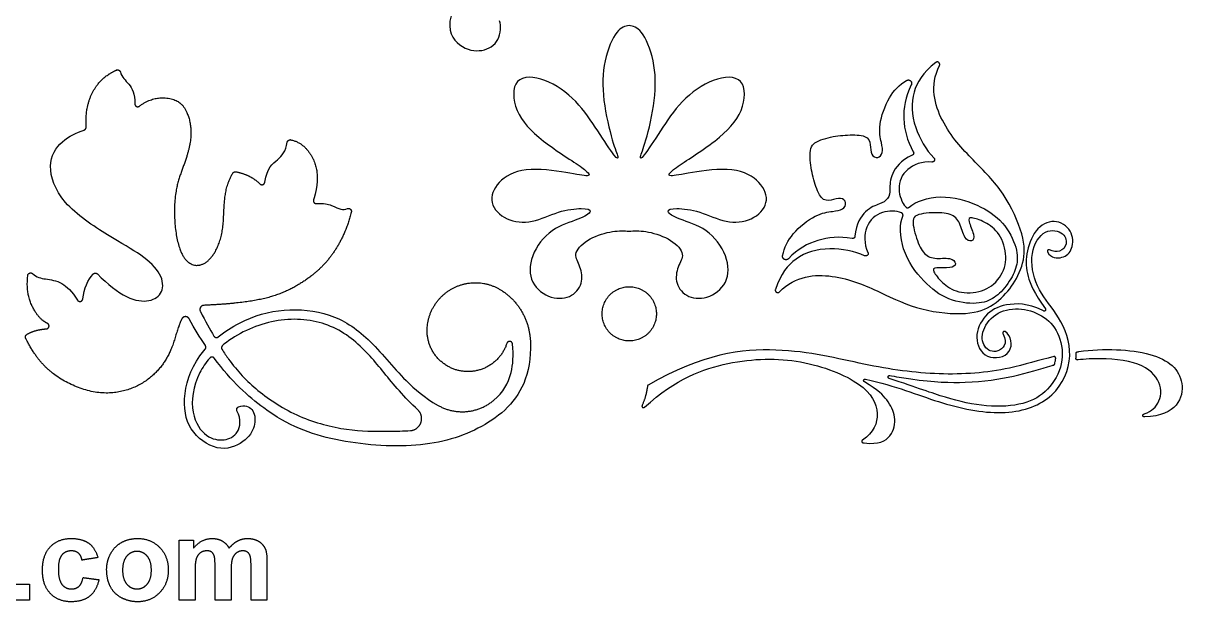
# Model space of a CAD drawing. Header units: millimetres. Extents: x -103 to 104, y -99 to 78.
# Drawn here: x 34.2 to 104, y -97.3 to -62.6 of the extents above; entities that cross this region are included whole.
import ezdxf

# ---------------------------------------------------------------- set-up
doc = ezdxf.new("R2010")
doc.units = ezdxf.units.MM
doc.header["$MEASUREMENT"] = 0
doc.layers.add('Default', color=18, linetype='Continuous')

msp = doc.modelspace()

# ---------------------------------------------------------------- linework, layer by layer
at = {"color": 5, "linetype": 'ByBlock', "lineweight": -2}
for points, knots in [([(70.636, -62.751), (70.397, -62.791), (70.157, -62.83), (69.895, -63.169), (69.632, -63.509), (69.347, -64.149), (69.194, -64.867), (69.042, -65.585), (69.022, -66.383), (69.125, -67.239), (69.229, -68.095), (69.455, -69.01), (69.627, -69.601), (69.799, -70.191), (69.917, -70.457), (69.952, -70.604), (69.986, -70.752), (69.937, -70.782), (69.726, -70.511), (69.514, -70.24), (69.14, -69.67), (68.751, -69.074), (68.363, -68.479), (67.959, -67.859), (67.428, -67.313), (66.896, -66.766), (65.578, -65.822), (64.259, -65.763), (63.939, -66.112), (63.619, -66.461), (63.639, -67.19), (63.914, -67.844), (64.19, -68.498), (64.721, -69.079), (66.266, -70.28), (67.28, -70.9), (67.792, -71.269), (68.304, -71.638), (68.313, -71.756), (68.117, -71.766), (67.92, -71.776), (67.516, -71.677), (66.837, -71.564), (66.158, -71.451), (65.204, -71.323), (64.461, -71.411), (63.718, -71.5), (63.186, -71.805), (62.837, -72.174), (62.487, -72.543), (62.32, -72.976), (62.507, -73.773), (62.861, -74.137), (63.304, -74.344), (63.747, -74.551), (64.278, -74.6), (65.341, -74.383), (65.873, -74.118), (66.389, -73.955), (66.906, -73.793), (67.408, -73.734), (67.762, -73.734), (68.117, -73.734), (68.323, -73.793), (68.294, -73.911), (68.264, -74.029), (67.998, -74.206), (67.565, -74.374), (67.132, -74.541), (66.532, -74.698), (66.015, -75.062), (65.499, -75.427), (65.066, -75.997), (64.849, -76.568), (64.633, -77.139), (64.633, -77.71), (64.854, -78.153), (65.076, -78.595), (65.518, -78.91), (65.961, -79.043), (66.404, -79.176), (66.847, -79.127), (67.177, -78.94), (67.506, -78.753), (67.723, -78.428), (67.786, -78.094), (67.849, -77.759), (67.758, -77.415), (67.64, -77.135), (67.522, -76.855), (67.376, -76.638), (67.466, -76.372), (67.556, -76.106), (67.88, -75.791), (68.299, -75.559), (68.717, -75.328), (69.229, -75.181), (69.634, -75.117), (70.039, -75.053), (70.338, -75.072), (70.636, -75.092)], [2, 2, 2, 2, 2.027778, 2.027778, 2.027778, 2.055556, 2.055556, 2.055556, 2.083333, 2.083333, 2.083333, 2.111111, 2.111111, 2.111111, 2.138889, 2.138889, 2.138889, 2.166667, 2.166667, 2.166667, 2.194444, 2.194444, 2.194444, 2.222222, 2.222222, 2.222222, 2.25, 2.277778, 2.277778, 2.277778, 2.305556, 2.305556, 2.305556, 2.333333, 2.333333, 2.361111, 2.361111, 2.361111, 2.388889, 2.388889, 2.388889, 2.416667, 2.416667, 2.416667, 2.444444, 2.444444, 2.444444, 2.472222, 2.472222, 2.472222, 2.5, 2.5, 2.527778, 2.527778, 2.527778, 2.555556, 2.555556, 2.583333, 2.583333, 2.583333, 2.611111, 2.611111, 2.611111, 2.638889, 2.638889, 2.638889, 2.666667, 2.666667, 2.666667, 2.694444, 2.694444, 2.694444, 2.722222, 2.722222, 2.722222, 2.75, 2.75, 2.75, 2.777778, 2.777778, 2.777778, 2.805556, 2.805556, 2.805556, 2.833333, 2.833333, 2.833333, 2.861111, 2.861111, 2.861111, 2.888889, 2.888889, 2.888889, 2.916667, 2.916667, 2.916667, 2.944444, 2.944444, 2.944444, 3, 3, 3, 3]), ([(70.636, -75.092), (70.935, -75.072), (71.234, -75.053), (71.639, -75.117), (72.044, -75.181), (72.556, -75.328), (73.393, -75.791), (73.717, -76.106), (73.807, -76.372), (73.897, -76.638), (73.751, -76.855), (73.633, -77.135), (73.515, -77.415), (73.424, -77.759), (73.487, -78.094), (73.55, -78.428), (73.767, -78.753), (74.096, -78.94), (74.426, -79.127), (74.869, -79.176), (75.312, -79.043), (75.754, -78.91), (76.197, -78.595), (76.419, -78.153), (76.64, -77.71), (76.64, -77.139), (76.424, -76.568), (76.207, -75.997), (75.774, -75.427), (75.257, -75.062), (74.741, -74.698), (74.141, -74.541), (73.275, -74.206), (73.009, -74.029), (72.979, -73.911), (72.95, -73.793), (73.156, -73.734), (73.865, -73.734), (74.367, -73.793), (74.884, -73.955), (75.4, -74.118), (75.932, -74.383), (76.994, -74.6), (77.526, -74.551), (77.969, -74.344), (78.412, -74.137), (78.766, -73.773), (78.859, -73.375), (78.953, -72.976), (78.786, -72.543), (78.087, -71.805), (77.555, -71.5), (76.812, -71.411), (76.069, -71.323), (75.115, -71.451), (74.436, -71.564), (73.757, -71.677), (73.353, -71.776), (73.156, -71.766), (72.96, -71.756), (72.969, -71.638), (73.481, -71.269), (73.993, -70.9), (75.007, -70.28), (76.552, -69.079), (77.083, -68.498), (77.359, -67.844), (77.634, -67.19), (77.654, -66.461), (77.334, -66.112), (77.014, -65.763), (75.695, -65.822), (74.377, -66.766), (73.845, -67.313), (73.314, -67.859), (72.91, -68.479), (72.522, -69.074), (72.133, -69.67), (71.759, -70.24), (71.547, -70.511), (71.336, -70.782), (71.287, -70.752), (71.321, -70.604), (71.355, -70.457), (71.474, -70.191), (71.646, -69.601), (71.818, -69.01), (72.044, -68.095), (72.148, -67.239), (72.251, -66.383), (72.231, -65.585), (72.079, -64.867), (71.926, -64.149), (71.641, -63.509), (71.378, -63.169), (71.116, -62.83), (70.876, -62.791), (70.636, -62.751)], [3, 3, 3, 3, 3.055556, 3.055556, 3.055556, 3.083333, 3.083333, 3.111111, 3.111111, 3.111111, 3.138889, 3.138889, 3.138889, 3.166667, 3.166667, 3.166667, 3.194444, 3.194444, 3.194444, 3.222222, 3.222222, 3.222222, 3.25, 3.25, 3.25, 3.277778, 3.277778, 3.277778, 3.305556, 3.305556, 3.305556, 3.333333, 3.333333, 3.361111, 3.361111, 3.361111, 3.388889, 3.388889, 3.416667, 3.416667, 3.416667, 3.444444, 3.444444, 3.472222, 3.472222, 3.472222, 3.5, 3.5, 3.5, 3.527778, 3.527778, 3.555556, 3.555556, 3.555556, 3.583333, 3.583333, 3.583333, 3.611111, 3.611111, 3.611111, 3.638889, 3.638889, 3.638889, 3.666667, 3.666667, 3.694444, 3.694444, 3.694444, 3.722222, 3.722222, 3.722222, 3.75, 3.777778, 3.777778, 3.777778, 3.805556, 3.805556, 3.805556, 3.833333, 3.833333, 3.833333, 3.861111, 3.861111, 3.861111, 3.888889, 3.888889, 3.888889, 3.916667, 3.916667, 3.916667, 3.944444, 3.944444, 3.944444, 3.972222, 3.972222, 3.972222, 4, 4, 4, 4])]:
    msp.add_open_spline(points, degree=3, knots=knots, dxfattribs=at)
msp.add_rational_spline([(72.277, -80.052), (72.277, -78.422), (70.647, -78.422), (69.017, -78.422), (69.017, -80.052), (69.017, -81.682), (70.647, -81.682), (72.277, -81.682), (72.277, -80.052)], [1, 0.707106781187, 1, 0.707106781187, 1, 0.707106781187, 1, 0.707106781187, 1], degree=2, knots=[0, 0, 0, 19.836958, 19.836958, 39.673917, 39.673917, 59.510875, 59.510875, 79.347834, 79.347834, 79.347834], dxfattribs=at)
at = {"layer": 'Default', "color": 5}
for p, q in [((87.709, -70.323), (87.712, -70.329)), ((84.034, -75.528), (84.027, -75.527)), ((38.43, -77.684), (38.453, -77.66)), ((95.53, -79.879), (95.445, -79.837)), ((93.094, -81.234), (93.112, -81.268)), ((84.834, -83.973), (85.181, -84.055)), ((86.295, -83.756), (86.4, -83.775)), ((71.733, -84.396), (71.717, -84.536)), ((71.424, -85.539), (71.416, -85.557)), ((101.554, -86.065), (101.626, -86.04)), ((101.616, -86.235), (101.585, -86.236)), ((84.687, -87.786), (84.764, -87.796))]:
    msp.add_line(p, q, dxfattribs=at)
for points, knots in [([(59.946, -62.168), (59.689, -63.044), (60.423, -64.145), (61.858, -64.392), (62.921, -63.715), (62.951, -62.743), (62.861, -62.471)], [499.37771, 499.37771, 499.37771, 499.37771, 509.570277, 519.992979, 530.415681, 540.838383, 540.838383, 540.838383, 540.838383]), ([(89.058, -64.966), (88.268, -65.582), (87.542, -66.776), (87.616, -68.706), (88.479, -70.225), (88.941, -70.692)], [1564.805113, 1564.805113, 1564.805113, 1564.805113, 1579.946903, 1596.833767, 1611.396373, 1611.396373, 1611.396373, 1611.396373]), ([(93.605, -78.398), (93.878, -78.012), (94.402, -77.017), (94.425, -75.445), (93.21, -72.732), (91.34, -70.869), (89.332, -68.767), (88.673, -66.381), (89.28, -65.147)], [1455.20539, 1455.20539, 1455.20539, 1455.20539, 1473.275532, 1491.345678, 1509.415825, 1527.485971, 1545.556117, 1562.114982, 1562.114982, 1562.114982, 1562.114982]), ([(40.078, -65.537), (40.166, -65.839), (40.679, -66.293), (40.95, -66.829), (40.946, -67.445)], [4431.772162, 4431.772162, 4431.772162, 4431.772162, 4440.464415, 4451.029399, 4451.029399, 4451.029399, 4451.029399]), ([(81.644, -69.937), (81.788, -69.734), (82.607, -69.426), (83.758, -69.299), (84.943, -69.31), (85.162, -69.888), (85.126, -70.541), (85.595, -70.769), (85.919, -70.402), (85.81, -69.836), (85.573, -68.81), (86.172, -67.025), (86.863, -66.309), (87.298, -66.046)], [704.23891, 704.23891, 704.23891, 704.23891, 711.009363, 717.779818, 724.550274, 731.320729, 738.091184, 744.86164, 751.632095, 758.40255, 765.173006, 771.943461, 778.036888, 778.036888, 778.036888, 778.036888]), ([(87.584, -66.315), (87.205, -67.039), (87.019, -68.425), (87.323, -69.63), (87.709, -70.323)], [781.638223, 781.638223, 781.638223, 781.638223, 795.842799, 810.731338, 810.731338, 810.731338, 810.731338]), ([(38.703, -77.657), (39.327, -78.286), (40.532, -79.235), (41.882, -79.37), (42.694, -78.808), (42.624, -77.684), (41.432, -76.513), (39.503, -75.486), (36.401, -73.413), (35.614, -71.036), (36.452, -69.644), (37.445, -69.174), (37.901, -69.02)], [4236.16012, 4236.16012, 4236.16012, 4236.16012, 4251.958676, 4267.7726, 4283.586525, 4299.400449, 4315.214373, 4331.028298, 4346.842222, 4362.656146, 4378.470071, 4392.826587, 4392.826587, 4392.826587, 4392.826587]), ([(48.753, -72.155), (48.885, -71.269), (49.573, -70.822), (50.024, -70.305), (50.104, -69.756)], [4640.535531, 4640.535531, 4640.535531, 4640.535531, 4653.191905, 4665.621664, 4665.621664, 4665.621664, 4665.621664]), ([(79.858, -76.563), (79.962, -76.066), (80.406, -75.176), (81.89, -74.017), (82.936, -73.898), (83.506, -73.813), (83.744, -73.385), (83.373, -73.019), (82.769, -73.271), (82.151, -73.257), (81.747, -72.143), (81.483, -71.015), (81.5, -70.14), (81.644, -69.937)], [630.440931, 630.440931, 630.440931, 630.440931, 636.534358, 643.304813, 650.075269, 656.845724, 663.616179, 670.386635, 677.15709, 683.927545, 690.698001, 697.468456, 704.23891, 704.23891, 704.23891, 704.23891]), ([(87.644, -70.534), (86.94, -70.85), (86.313, -71.699), (86.3, -72.644), (86.279, -72.959), (86.158, -73.13)], [552.111175, 552.111175, 552.111175, 552.111175, 559.185836, 566.632852, 574.079866, 574.079866, 574.079866, 574.079866]), ([(88.823, -70.941), (88.224, -70.887), (87.175, -71.317), (86.689, -72.463), (87.017, -73.388), (87.252, -73.638)], [1613.837278, 1613.837278, 1613.837278, 1613.837278, 1623.664211, 1634.197981, 1643.276784, 1643.276784, 1643.276784, 1643.276784]), ([(86.158, -73.13), (86.037, -73.301), (85.747, -73.426), (84.86, -73.752), (84.269, -74.627), (84.205, -75.395)], [574.079866, 574.079866, 574.079866, 574.079866, 581.526881, 588.973896, 596.048558, 596.048558, 596.048558, 596.048558]), ([(87.461, -73.643), (87.815, -73.303), (89.445, -72.797), (91.664, -73.485), (93.176, -74.489), (94.006, -76.163), (93.958, -77.214), (93.65, -77.851), (93.377, -78.236)], [1644.859024, 1644.859024, 1644.859024, 1644.859024, 1655.794584, 1667.778747, 1679.76291, 1691.747074, 1703.731237, 1715.715397, 1715.715397, 1715.715397, 1715.715397]), ([(51.87, -73.437), (52.286, -73.384), (52.913, -73.573), (53.246, -73.807), (53.58, -73.787), (53.723, -73.735)], [4707.424661, 4707.424661, 4707.424661, 4707.424661, 4712.981256, 4720.412869, 4725.508856, 4725.508856, 4725.508856, 4725.508856]), ([(87.002, -73.993), (86.687, -73.854), (85.706, -73.852), (84.787, -74.692), (84.731, -75.825), (84.982, -76.372)], [1788.15401, 1788.15401, 1788.15401, 1788.15401, 1797.232812, 1807.766582, 1817.593516, 1817.593516, 1817.593516, 1817.593516]), ([(93.377, -78.236), (93.104, -78.622), (92.607, -79.125), (91.631, -79.52), (89.777, -79.295), (88.327, -78.204), (86.939, -76.34), (86.873, -74.635), (87.076, -74.188)], [1715.715397, 1715.715397, 1715.715397, 1715.715397, 1727.699557, 1739.68372, 1751.667884, 1763.652047, 1775.63621, 1786.571771, 1786.571771, 1786.571771, 1786.571771]), ([(87.76, -74.263), (87.625, -74.454), (87.825, -75.417), (88.282, -76.472), (88.933, -76.795), (90.008, -76.64), (90.344, -77.063), (90.015, -77.345), (88.954, -77.231), (88.839, -77.446), (89.39, -78.172), (90.344, -78.844), (91.89, -78.797), (92.605, -78.262), (92.875, -77.881)], [155.777552, 155.777552, 155.777552, 155.777552, 162.268282, 168.759013, 175.249745, 181.740477, 188.231208, 194.72194, 201.212671, 207.703403, 214.194134, 220.684866, 227.175598, 233.666328, 233.666328, 233.666328, 233.666328]), ([(92.875, -77.881), (93.144, -77.5), (93.41, -76.647), (92.94, -75.175), (91.988, -74.499), (91.121, -74.221), (90.956, -74.4), (91.417, -75.363), (91.261, -75.767), (90.75, -75.592), (90.538, -74.527), (90.017, -74.02), (88.87, -73.94), (87.895, -74.073), (87.76, -74.263)], [233.666328, 233.666328, 233.666328, 233.666328, 240.157059, 246.647791, 253.138522, 259.629253, 266.119985, 272.610716, 279.101448, 285.592179, 292.082911, 298.573642, 305.064374, 311.555103, 311.555103, 311.555103, 311.555103]), ([(95.772, -76.331), (95.978, -76.728), (96.735, -76.748), (97.306, -76.235), (97.329, -75.004), (96.177, -74.283), (94.974, -74.922), (94.417, -76.512), (94.508, -77.746), (94.945, -78.784), (95.641, -79.748)], [3043.410767, 3043.410767, 3043.410767, 3043.410767, 3053.088103, 3063.058302, 3073.0285, 3082.998699, 3092.968898, 3102.939096, 3112.909295, 3122.792479, 3122.792479, 3122.792479, 3122.792479]), ([(85.181, -84.055), (86.94, -84.473), (89.427, -85.541), (93.411, -86.279), (96.324, -85.166), (97.448, -82.533), (96.505, -80.126), (95.149, -78.724), (94.606, -76.588), (95.426, -74.945), (96.757, -75.061), (97.005, -75.915), (96.554, -76.347), (96.112, -76.324), (95.891, -76.212)], [2857.761167, 2857.761167, 2857.761167, 2857.761167, 2873.327146, 2888.893125, 2904.459104, 2920.025083, 2935.591062, 2951.157041, 2966.72302, 2982.288999, 2997.854979, 3013.420958, 3028.986937, 3041.899707, 3041.899707, 3041.899707, 3041.899707]), ([(84.027, -75.527), (83.246, -75.394), (82.008, -75.508), (80.764, -76.145), (80.207, -76.744)], [597.746481, 597.746481, 597.746481, 597.746481, 612.635022, 626.839596, 626.839596, 626.839596, 626.839596]), ([(84.786, -76.566), (84.191, -76.286), (82.472, -75.978), (80.628, -76.55), (79.743, -77.633), (79.426, -78.583)], [1820.034422, 1820.034422, 1820.034422, 1820.034422, 1834.597027, 1851.483891, 1866.625681, 1866.625681, 1866.625681, 1866.625681]), ([(34.809, -77.639), (35.043, -77.857), (35.691, -78.004), (36.465, -78.044), (37.174, -78.703), (37.501, -79.228)], [5785.764483, 5785.764483, 5785.764483, 5785.764483, 5794.297237, 5805.685602, 5814.899686, 5814.899686, 5814.899686, 5814.899686]), ([(79.67, -78.732), (80.632, -77.749), (83.101, -77.575), (85.751, -78.769), (88.132, -79.912), (91.094, -80.154), (92.569, -79.609), (93.332, -78.783), (93.605, -78.398)], [1348.295798, 1348.295798, 1348.295798, 1348.295798, 1364.854656, 1382.924804, 1400.994951, 1419.065099, 1437.135247, 1455.20539, 1455.20539, 1455.20539, 1455.20539]), ([(95.445, -79.837), (94.587, -79.416), (93.148, -79.405), (91.964, -80.054), (91.302, -81.477), (91.967, -82.866), (93.781, -82.6), (93.609, -81.352), (93.218, -81.118)], [3124.80003, 3124.80003, 3124.80003, 3124.80003, 3137.278959, 3149.757889, 3162.236818, 3174.715747, 3187.194677, 3198.507309, 3198.507309, 3198.507309, 3198.507309]), ([(45.957, -81.435), (46.359, -81.113), (47.69, -80.262), (49.88, -79.669), (52.731, -79.937), (54.956, -81.371), (56.939, -83.871), (58.315, -85.063), (59.161, -85.544)], [4837.953224, 4837.953224, 4837.953224, 4837.953224, 4847.795826, 4867.93545, 4888.075075, 4908.2147, 4928.354325, 4941.66544, 4941.66544, 4941.66544, 4941.66544]), ([(93.112, -81.268), (93.402, -81.83), (92.774, -82.522), (91.858, -82.107), (91.762, -81.027), (92.71, -79.859), (94.221, -79.647), (95.648, -80.178), (96.564, -81.279), (96.794, -83.076), (95.846, -84.698), (94.448, -85.539), (92.128, -85.692), (89.677, -85.134), (87.969, -84.498), (86.252, -83.927)], [3200.306275, 3200.306275, 3200.306275, 3200.306275, 3212.577491, 3224.848708, 3237.119925, 3249.391142, 3261.662359, 3273.933576, 3286.204793, 3298.47601, 3310.747227, 3323.018444, 3335.289661, 3347.560878, 3359.555952, 3359.555952, 3359.555952, 3359.555952]), ([(57.946, -85.811), (57.553, -85.445), (56.381, -84.242), (55.204, -82.586), (53.023, -80.631), (49.961, -80.15), (47.55, -80.972), (46.444, -81.764), (46.218, -81.951)], [241.357861, 241.357861, 241.357861, 241.357861, 250.993024, 270.882941, 290.772859, 310.662777, 330.552694, 336.140587, 336.140587, 336.140587, 336.140587]), ([(64.686, -81.459), (64.771, -82.355), (64.48, -84.829), (61.916, -87.048), (58.069, -88.197), (52.786, -87.776), (49.344, -86.47), (46.753, -84.103), (45.72, -82.715)], [5144.386231, 5144.386231, 5144.386231, 5144.386231, 5167.83488, 5209.960861, 5252.086842, 5294.212823, 5336.338804, 5362.866505, 5362.866505, 5362.866505, 5362.866505]), ([(47.181, -85.633), (47.545, -85.505), (48.129, -85.724), (48.231, -86.683), (47.763, -87.64), (46.17, -88.442), (44.257, -87.314), (43.709, -85.285), (44.311, -83.23), (45.059, -82.302), (45.174, -82.173)], [5472.248572, 5472.248572, 5472.248572, 5472.248572, 5489.52987, 5509.669494, 5529.809118, 5549.948743, 5570.088367, 5590.227991, 5610.367616, 5613.746458, 5613.746458, 5613.746458, 5613.746458]), ([(46.182, -82.18), (46.319, -82.391), (46.991, -83.373), (48.178, -84.649), (50.775, -86.348), (53.783, -87.105), (55.653, -87.11), (57.066, -87.086), (57.499, -87.058)], [338.178662, 338.178662, 338.178662, 338.178662, 344.128601, 368.713517, 393.298432, 417.883347, 442.468262, 452.76672, 452.76672, 452.76672, 452.76672]), ([(62.51, -85.236), (63.08, -84.755), (63.591, -83.904), (63.71, -82.546), (63.633, -81.858)], [4970.515308, 4970.515308, 4970.515308, 4970.515308, 4992.260438, 5007.23452, 5007.23452, 5007.23452, 5007.23452]), ([(96.151, -82.617), (95.243, -82.841), (93.031, -83.528), (89.293, -83.809), (84.843, -83.188), (79.814, -81.857), (75.062, -82.443), (71.777, -84.33)], [2524.21523, 2524.21523, 2524.21523, 2524.21523, 2545.479391, 2578.146254, 2610.813117, 2643.479981, 2676.023406, 2676.023406, 2676.023406, 2676.023406]), ([(97.565, -82.33), (97.594, -82.326), (99.099, -82.106), (102.4, -82.23), (104.36, -83.961), (103.548, -86.18), (101.616, -86.235)], [455.154401, 455.154401, 455.154401, 455.154401, 455.798291, 488.465152, 521.132012, 553.798873, 553.798873, 553.798873, 553.798873]), ([(45.448, -82.707), (45.212, -82.986), (44.464, -84.081), (44.23, -86.169), (45.25, -87.541), (46.34, -87.696), (47.187, -87.318), (47.359, -86.412), (47.084, -85.876)], [5365.386358, 5365.386358, 5365.386358, 5365.386358, 5372.686446, 5392.576364, 5412.466282, 5432.3562, 5452.246118, 5469.859113, 5469.859113, 5469.859113, 5469.859113]), ([(71.556, -85.657), (73.484, -83.932), (76.643, -82.752), (81.015, -82.663), (84.915, -84.237), (85.78, -85.978), (85.347, -87.184), (84.651, -87.624)], [2686.664255, 2686.664255, 2686.664255, 2686.664255, 2711.764831, 2737.007961, 2762.251091, 2787.494221, 2811.057272, 2811.057272, 2811.057272, 2811.057272]), ([(96.199, -83.063), (96.213, -83.01), (96.237, -82.896), (96.253, -82.781), (96.26, -82.711)], [2520.638085, 2520.638085, 2520.638085, 2520.638085, 2521.610652, 2523.072276, 2523.072276, 2523.072276, 2523.072276]), ([(97.479, -82.728), (97.482, -82.693), (97.489, -82.59), (97.49, -82.487), (97.49, -82.419)], [452.189233, 452.189233, 452.189233, 452.189233, 452.901345, 454.294458, 454.294458, 454.294458, 454.294458]), ([(101.626, -86.04), (101.993, -85.914), (102.621, -85.383), (102.611, -83.963), (101.22, -82.832), (98.82, -82.697), (97.795, -82.794), (97.579, -82.822)], [556.763519, 556.763519, 556.763519, 556.763519, 573.329776, 589.896034, 606.462291, 623.028548, 627.732055, 627.732055, 627.732055, 627.732055]), ([(87.551, -83.959), (88.953, -84.157), (91.188, -84.234), (93.816, -83.835), (95.369, -83.338), (96.106, -83.135), (96.137, -83.127)], [2472.938151, 2472.938151, 2472.938151, 2472.938151, 2486.153534, 2502.719793, 2519.286051, 2520.00604, 2520.00604, 2520.00604, 2520.00604]), ([(84.764, -87.796), (85.628, -87.913), (86.478, -87.467), (86.704, -86.206), (86.206, -85.243), (85.6, -84.634), (84.768, -84.134)], [2812.848343, 2812.848343, 2812.848343, 2812.848343, 2823.649806, 2834.45127, 2845.252733, 2855.036166, 2855.036166, 2855.036166, 2855.036166])]:
    msp.add_open_spline(points, degree=3, knots=knots, dxfattribs=at)
for points, weights, degree, knots in [([(38.028, -68.831), (37.96, -67.846), (38.4, -66.401), (39.298, -65.667), (39.841, -65.426), (39.888, -65.406), (39.939, -65.406), (39.985, -65.428), (40.031, -65.449), (40.064, -65.488), (40.078, -65.537)], [1, 1, 1, 1, 1, 0.940364536461, 0.940364536461, 1, 0.940364536461, 0.940364536461, 1], 3, [4394.798977, 4394.798977, 4394.798977, 4394.798977, 4412.965862, 4429.385489, 4429.385489, 4429.385489, 4430.578826, 4430.578826, 4430.578826, 4431.772162, 4431.772162, 4431.772162, 4431.772162]), ([(89.28, -65.147), (89.332, -65.042), (89.241, -64.968), (89.15, -64.894), (89.058, -64.966)], [1, 0.782246400192, 1, 0.782246400192, 1], 2, [1562.114982, 1562.114982, 1562.114982, 1563.460048, 1563.460048, 1564.805113, 1564.805113, 1564.805113]), ([(87.298, -66.046), (87.43, -65.966), (87.543, -66.072), (87.656, -66.178), (87.584, -66.315)], [1, 0.796468442477, 1, 0.796468442477, 1], 2, [778.036888, 778.036888, 778.036888, 779.837556, 779.837556, 781.638223, 781.638223, 781.638223]), ([(40.946, -67.445), (40.945, -67.553), (41.041, -67.602), (41.138, -67.65), (41.224, -67.585)], [1, 0.849345070933, 1, 0.849345142771, 0.999999856324], 2, [4451.029399, 4451.029399, 4451.029399, 4452.586348, 4452.586348, 4454.143297, 4454.143297, 4454.143297]), ([(41.224, -67.585), (41.936, -67.047), (43.39, -67.026), (44.106, -67.785), (44.427, -69.168), (44.079, -70.77), (43.29, -72.523), (43.308, -75.19), (43.887, -77.027), (44.971, -77.291), (45.838, -76.424), (46.309, -74.963), (46.273, -73.328), (46.499, -72.174), (46.836, -71.608), (46.874, -71.543), (46.943, -71.512), (47.018, -71.526), (47.605, -71.639), (48.086, -71.881), (48.459, -72.253)], [1, 1, 1, 1, 1, 1, 1, 1, 1, 1, 1, 1, 1, 1, 1, 0.879089315951, 0.879089315951, 1, 1, 1, 1], 3, [4454.143297, 4454.143297, 4454.143297, 4454.143297, 4466.10642, 4480.372387, 4494.638353, 4508.90432, 4523.170287, 4537.436254, 4551.702221, 4565.968188, 4580.234155, 4594.500121, 4608.766088, 4621.492121, 4621.492121, 4621.492121, 4623.205072, 4623.205072, 4623.205072, 4637.44495, 4637.44495, 4637.44495, 4637.44495]), ([(50.104, -69.756), (50.11, -69.709), (50.135, -69.668), (50.174, -69.64), (50.212, -69.612), (50.259, -69.602), (50.306, -69.61), (50.952, -69.725), (51.815, -70.731), (51.975, -72.032), (51.799, -72.836), (51.682, -73.213)], [1, 0.947167678503, 0.947167678503, 1, 0.947167678503, 0.947167678503, 1, 1, 1, 1, 1, 1], 3, [4665.621664, 4665.621664, 4665.621664, 4665.621664, 4666.743887, 4666.743887, 4666.743887, 4667.86611, 4667.86611, 4667.86611, 4680.185451, 4693.633005, 4704.628718, 4704.628718, 4704.628718, 4704.628718]), ([(87.712, -70.329), (87.743, -70.385), (87.723, -70.446), (87.703, -70.508), (87.644, -70.534)], [1, 0.915470437315, 1, 0.915470437315, 1], 2, [550.454691, 550.454691, 550.454691, 551.282933, 551.282933, 552.111175, 552.111175, 552.111175]), ([(88.941, -70.692), (89.013, -70.765), (88.969, -70.858), (88.925, -70.951), (88.823, -70.941)], [1, 0.819518379248, 1, 0.819518379248, 1], 2, [1611.396373, 1611.396373, 1611.396373, 1612.616825, 1612.616825, 1613.837278, 1613.837278, 1613.837278]), ([(48.459, -72.253), (48.535, -72.329), (48.636, -72.295), (48.738, -72.261), (48.753, -72.155)], [1, 0.851535461672, 1, 0.851535461672, 1], 2, [4637.44495, 4637.44495, 4637.44495, 4638.990241, 4638.990241, 4640.535531, 4640.535531, 4640.535531]), ([(53.723, -73.735), (53.785, -73.713), (53.849, -73.725), (53.898, -73.769), (53.947, -73.813), (53.967, -73.876), (53.951, -73.939), (53.708, -74.944), (52.858, -76.658), (51.306, -78.084), (49.045, -79.258), (46.472, -79.478), (45.09, -79.543)], [1, 0.905630028136, 0.905630028136, 1, 0.905630028136, 0.905630028136, 1, 1, 1, 1, 1, 1, 1], 3, [4725.508856, 4725.508856, 4725.508856, 4725.508856, 4727.01684, 4727.01684, 4727.01684, 4728.524825, 4728.524825, 4728.524825, 4749.582916, 4774.340703, 4799.09849, 4822.533648, 4822.533648, 4822.533648, 4822.533648]), ([(51.682, -73.213), (51.654, -73.304), (51.715, -73.376), (51.776, -73.449), (51.87, -73.437)], [1, 0.877929615604, 1, 0.877929615604, 1], 2, [4704.628718, 4704.628718, 4704.628718, 4706.02669, 4706.02669, 4707.424661, 4707.424661, 4707.424661]), ([(87.252, -73.638), (87.294, -73.683), (87.356, -73.684), (87.417, -73.686), (87.461, -73.643)], [1, 0.922780991822, 1, 0.922780991822, 1], 2, [1643.276784, 1643.276784, 1643.276784, 1644.067904, 1644.067904, 1644.859024, 1644.859024, 1644.859024]), ([(87.076, -74.188), (87.102, -74.132), (87.08, -74.075), (87.058, -74.017), (87.002, -73.993)], [1, 0.922780991822, 1, 0.922780991822, 1], 2, [1786.571771, 1786.571771, 1786.571771, 1787.36289, 1787.36289, 1788.15401, 1788.15401, 1788.15401]), ([(84.205, -75.395), (84.2, -75.46), (84.149, -75.499), (84.098, -75.539), (84.034, -75.528)], [1, 0.915470437315, 1, 0.915470437315, 1], 2, [596.048558, 596.048558, 596.048558, 596.8768, 596.8768, 597.705041, 597.705041, 597.705041]), ([(80.207, -76.744), (80.101, -76.857), (79.964, -76.786), (79.826, -76.715), (79.858, -76.563)], [0.999999902949, 0.796468491003, 1, 0.796468442477, 1], 2, [626.839596, 626.839596, 626.839596, 628.640263, 628.640263, 630.440931, 630.440931, 630.440931]), ([(84.982, -76.372), (85.025, -76.465), (84.952, -76.537), (84.879, -76.61), (84.786, -76.566)], [1, 0.819518379248, 1, 0.819518379248, 1], 2, [1817.593516, 1817.593516, 1817.593516, 1818.813969, 1818.813969, 1820.034422, 1820.034422, 1820.034422]), ([(95.891, -76.212), (95.833, -76.182), (95.788, -76.228), (95.743, -76.274), (95.772, -76.331)], [1, 0.808258317069, 1, 0.808258317069, 1], 2, [3041.899707, 3041.899707, 3041.899707, 3042.655237, 3042.655237, 3043.410767, 3043.410767, 3043.410767]), ([(35.701, -80.626), (35.327, -80.433), (34.791, -79.801), (34.414, -78.717), (34.518, -77.747), (34.525, -77.68), (34.566, -77.627), (34.63, -77.603), (34.693, -77.579), (34.759, -77.593), (34.809, -77.639)], [1, 1, 1, 1, 1, 0.900305990718, 0.900305990718, 1, 0.900305990718, 0.900305990718, 1], 3, [5754.904786, 5754.904786, 5754.904786, 5754.904786, 5767.386951, 5782.662423, 5782.662423, 5782.662423, 5784.213453, 5784.213453, 5784.213453, 5785.764483, 5785.764483, 5785.764483, 5785.764483]), ([(38.453, -77.66), (38.503, -77.606), (38.577, -77.605), (38.651, -77.604), (38.703, -77.657)], [1, 0.920267472415, 1, 0.920267529444, 0.999999885942], 2, [5832.435777, 5832.435777, 5832.435777, 5833.561469, 5833.561469, 5834.687161, 5834.687161, 5834.687161]), ([(58.506, -80.95), (58.582, -79.282), (60.062, -78.511), (61.542, -77.739), (62.952, -78.632)], [1, 0.866630411046, 1, 0.866630474642, 0.999999872809], 2, [5067.886713, 5067.886713, 5067.886713, 5092.295996, 5092.295996, 5116.705268, 5116.705268, 5116.705268]), ([(79.426, -78.583), (79.388, -78.694), (79.488, -78.755), (79.588, -78.816), (79.67, -78.732)], [1, 0.782246400192, 1, 0.782246400192, 1], 2, [1345.605667, 1345.605667, 1345.605667, 1346.950732, 1346.950732, 1348.295798, 1348.295798, 1348.295798]), ([(37.501, -79.228), (37.567, -79.333), (37.687, -79.305), (37.808, -79.278), (37.821, -79.155)], [1, 0.815167452299, 1, 0.815167452299, 1], 2, [5814.899686, 5814.899686, 5814.899686, 5816.629465, 5816.629465, 5818.359244, 5818.359244, 5818.359244]), ([(45.09, -79.543), (44.954, -79.55), (44.887, -79.668), (44.819, -79.787), (44.883, -79.907)], [1, 0.876321304788, 1, 0.876321304788, 1], 2, [4822.533648, 4822.533648, 4822.533648, 4824.544146, 4824.544146, 4826.554643, 4826.554643, 4826.554643]), ([(95.641, -79.748), (95.681, -79.804), (95.637, -79.857), (95.592, -79.91), (95.53, -79.879)], [1, 0.788047985391, 1, 0.788047985391, 1], 2, [3122.792479, 3122.792479, 3122.792479, 3123.588277, 3123.588277, 3124.384074, 3124.384074, 3124.384074]), ([(44.208, -80.349), (44.163, -80.266), (44.081, -80.219), (43.986, -80.221), (43.892, -80.223), (43.812, -80.273), (43.77, -80.357), (43.5, -80.891), (43.233, -82.384), (41.749, -84.328), (38.896, -85.161), (35.809, -83.775), (34.837, -82.403), (34.393, -81.517), (34.351, -81.433), (34.376, -81.343), (34.456, -81.292), (34.809, -81.07), (35.252, -80.98), (35.633, -80.953)], [1, 0.904490028122, 0.904490028122, 1, 0.904490028122, 0.904490028122, 1, 1, 1, 1, 1, 1, 1, 1, 0.826974964291, 0.826974964291, 1, 1, 1, 1], 3, [5623.852424, 5623.852424, 5623.852424, 5623.852424, 5626.019987, 5626.019987, 5626.019987, 5628.18755, 5628.18755, 5628.18755, 5647.563461, 5670.921361, 5694.279262, 5717.637162, 5739.213001, 5739.213001, 5739.213001, 5741.276708, 5741.276708, 5741.276708, 5751.270932, 5751.270932, 5751.270932, 5751.270932]), ([(35.633, -80.953), (35.765, -80.944), (35.791, -80.815), (35.818, -80.686), (35.701, -80.626)], [1, 0.796747537678, 1, 0.796747537678, 1], 2, [5751.270932, 5751.270932, 5751.270932, 5753.087859, 5753.087859, 5754.904786, 5754.904786, 5754.904786]), ([(45.698, -81.387), (45.738, -81.455), (45.816, -81.47), (45.894, -81.485), (45.957, -81.435)], [0.999999956637, 0.909061985643, 1, 0.909061963962, 1], 2, [4835.546516, 4835.546516, 4835.546516, 4836.74987, 4836.74987, 4837.953224, 4837.953224, 4837.953224]), ([(63.295, -81.824), (62.63, -83.863), (60.519, -83.478), (58.408, -83.093), (58.506, -80.95)], [1, 0.753194455343, 1, 0.753194455343, 1], 2, [5011.034664, 5011.034664, 5011.034664, 5039.460688, 5039.460688, 5067.886713, 5067.886713, 5067.886713]), ([(93.218, -81.118), (93.161, -81.084), (93.113, -81.129), (93.064, -81.175), (93.094, -81.234)], [0.99999980752, 0.798169388996, 1, 0.798169292756, 1], 2, [3198.507309, 3198.507309, 3198.507309, 3199.283164, 3199.283164, 3200.05902, 3200.05902, 3200.05902]), ([(63.633, -81.858), (63.617, -81.719), (63.478, -81.705), (63.339, -81.69), (63.295, -81.824)], [1, 0.778454121178, 1, 0.778454121178, 1], 2, [5007.23452, 5007.23452, 5007.23452, 5009.134592, 5009.134592, 5011.034664, 5011.034664, 5011.034664]), ([(45.72, -82.715), (45.67, -82.648), (45.586, -82.645), (45.502, -82.643), (45.448, -82.707)], [1, 0.900458578109, 1, 0.900458578109, 1], 2, [5362.866505, 5362.866505, 5362.866505, 5364.126432, 5364.126432, 5365.386358, 5365.386358, 5365.386358]), ([(96.26, -82.711), (96.264, -82.666), (96.23, -82.636), (96.195, -82.607), (96.151, -82.617)], [1, 0.888729276311, 1, 0.888729276311, 1], 2, [2523.072276, 2523.072276, 2523.072276, 2523.643753, 2523.643753, 2524.21523, 2524.21523, 2524.21523]), ([(97.579, -82.822), (97.537, -82.828), (97.507, -82.799), (97.476, -82.77), (97.479, -82.728)], [1, 0.902757834179, 1, 0.902757834179, 1], 2, [627.732055, 627.732055, 627.732055, 628.265644, 628.265644, 628.799234, 628.799234, 628.799234]), ([(84.768, -84.134), (84.703, -84.095), (84.732, -84.025), (84.76, -83.955), (84.834, -83.973)], [1, 0.759477917605, 1, 0.759477917605, 1], 2, [2855.036166, 2855.036166, 2855.036166, 2855.886109, 2855.886109, 2856.736053, 2856.736053, 2856.736053]), ([(86.252, -83.927), (86.174, -83.901), (86.194, -83.821), (86.214, -83.742), (86.295, -83.756)], [0.999999872445, 0.732499374213, 1, 0.732499374213, 0.999999872445], 2, [3359.555952, 3359.555952, 3359.555952, 3360.454524, 3360.454524, 3361.353096, 3361.353096, 3361.353096]), ([(47.084, -85.876), (47.048, -85.806), (47.078, -85.732), (47.107, -85.659), (47.181, -85.633)], [0.999999957247, 0.910340958658, 1, 0.910340980034, 0.999999914494], 2, [5469.859113, 5469.859113, 5469.859113, 5471.053842, 5471.053842, 5472.248572, 5472.248572, 5472.248572]), ([(71.416, -85.557), (71.388, -85.622), (71.446, -85.663), (71.503, -85.704), (71.556, -85.657)], [1, 0.779844576808, 1, 0.779844681786, 0.999999790045], 2, [2685.040945, 2685.040945, 2685.040945, 2685.8526, 2685.8526, 2686.664255, 2686.664255, 2686.664255]), ([(57.499, -87.058), (57.973, -87.028), (58.133, -86.581), (58.293, -86.134), (57.946, -85.811)], [0.999999921443, 0.835254245029, 1, 0.83525420575, 1], 2, [227.820621, 227.820621, 227.820621, 234.58924, 234.58924, 241.357861, 241.357861, 241.357861]), ([(101.585, -86.236), (101.509, -86.238), (101.495, -86.164), (101.482, -86.089), (101.554, -86.065)], [1, 0.758275191037, 1, 0.758275191037, 1], 2, [553.975191, 553.975191, 553.975191, 554.827351, 554.827351, 555.67951, 555.67951, 555.67951]), ([(84.651, -87.624), (84.599, -87.657), (84.612, -87.717), (84.625, -87.777), (84.687, -87.786)], [0.999999827408, 0.819024195941, 1, 0.819024109645, 1], 2, [2811.057272, 2811.057272, 2811.057272, 2811.790578, 2811.790578, 2812.523884, 2812.523884, 2812.523884])]:
    msp.add_rational_spline(points, weights, degree=degree, knots=knots, dxfattribs=at)
for points, weights in [([(37.901, -69.02), (38.038, -68.974), (38.028, -68.831)], [1, 0.791544902413, 1]), ([(62.952, -78.632), (64.513, -79.62), (64.686, -81.459)], [1, 0.897681933575, 1]), ([(45.174, -82.173), (45.263, -82.073), (45.188, -81.961)], [1, 0.791273824648, 1]), ([(46.218, -81.951), (46.098, -82.05), (46.182, -82.18)], [1, 0.746584038738, 0.999999879162]), ([(97.49, -82.419), (97.489, -82.342), (97.565, -82.33)], [1, 0.754030241656, 1]), ([(96.137, -83.127), (96.186, -83.113), (96.199, -83.063)], [1, 0.864468322174, 1]), ([(71.777, -84.33), (71.738, -84.352), (71.733, -84.396)], [0.999999949003, 0.893051788827, 1]), ([(59.161, -85.544), (60.943, -86.557), (62.51, -85.236)], [0.999999914345, 0.82036907779, 1])]:
    msp.add_rational_spline(points, weights, degree=2, dxfattribs=at)
for points, degree in [([(37.821, -79.155), (37.891, -78.54), (38.149, -77.985), (38.43, -77.684)], 3), ([(44.883, -79.907), (45.195, -80.497), (45.46, -80.978), (45.698, -81.387)], 3), ([(45.188, -81.961), (44.864, -81.476), (44.537, -80.941), (44.208, -80.349)], 3), ([(86.4, -83.775), (86.813, -83.848), (87.195, -83.909), (87.551, -83.959)], 3), ([(71.717, -84.536), (71.665, -84.975), (71.424, -85.539)], 2), ([(35.398, -95.438), (35.398, -94.539), (35.867, -94.038)], 2), ([(35.867, -94.038), (36.336, -93.536), (37.136, -93.536)], 2), ([(37.136, -93.536), (37.79, -93.536), (38.177, -93.819)], 2), ([(38.177, -93.819), (38.563, -94.101), (38.732, -94.678)], 2), ([(39.49, -94.457), (39.723, -94.009), (40.15, -93.773)], 2), ([(40.15, -93.773), (40.578, -93.536), (41.105, -93.536)], 2), ([(41.105, -93.536), (41.919, -93.536), (42.44, -94.072)], 2), ([(42.44, -94.072), (42.96, -94.607), (42.96, -95.425)], 2), ([(43.608, -93.629), (44.04, -93.629), (44.472, -93.629)], 2), ([(43.608, -97.24), (43.608, -95.435), (43.608, -93.629)], 2), ([(44.472, -94.119), (44.944, -93.536), (45.596, -93.536)], 2), ([(44.472, -93.629), (44.472, -93.874), (44.472, -94.119)], 2), ([(45.596, -93.536), (45.941, -93.536), (46.196, -93.681)], 2), ([(46.196, -93.681), (46.45, -93.826), (46.613, -94.119)], 2), ([(46.613, -94.119), (46.85, -93.826), (47.124, -93.681)], 2), ([(47.124, -93.681), (47.398, -93.536), (47.709, -93.536)], 2), ([(47.709, -93.536), (48.105, -93.536), (48.379, -93.699)], 2), ([(48.379, -93.699), (48.653, -93.861), (48.788, -94.174)], 2), ([(36.565, -94.528), (36.355, -94.779), (36.355, -95.367)], 2), ([(37.129, -94.277), (36.776, -94.277), (36.565, -94.528)], 2), ([(37.561, -94.417), (37.395, -94.277), (37.129, -94.277)], 2), ([(37.775, -94.833), (37.728, -94.556), (37.561, -94.417)], 2), ([(38.732, -94.678), (38.253, -94.756), (37.775, -94.833)], 2), ([(39.256, -95.384), (39.256, -94.905), (39.49, -94.457)], 2), ([(40.463, -94.598), (40.213, -94.889), (40.213, -95.435)], 2), ([(41.079, -94.308), (40.713, -94.308), (40.463, -94.598)], 2), ([(41.693, -94.598), (41.445, -94.308), (41.079, -94.308)], 2), ([(41.942, -95.428), (41.942, -94.889), (41.693, -94.598)], 2), ([(44.64, -94.74), (44.565, -94.964), (44.565, -95.485)], 2), ([(44.888, -94.396), (44.715, -94.515), (44.64, -94.74)], 2), ([(45.279, -94.277), (45.062, -94.277), (44.888, -94.396)], 2), ([(45.564, -94.352), (45.459, -94.277), (45.279, -94.277)], 2), ([(45.719, -94.58), (45.669, -94.427), (45.564, -94.352)], 2), ([(45.769, -95.261), (45.769, -94.733), (45.719, -94.58)], 2), ([(46.803, -94.759), (46.726, -94.995), (46.726, -95.505)], 2), ([(47.055, -94.4), (46.88, -94.522), (46.803, -94.759)], 2), ([(47.428, -94.277), (47.23, -94.277), (47.055, -94.4)], 2), ([(47.832, -94.481), (47.701, -94.277), (47.428, -94.277)], 2), ([(47.929, -95.175), (47.929, -94.638), (47.832, -94.481)], 2), ([(48.788, -94.174), (48.886, -94.406), (48.886, -94.924)], 2), ([(35.868, -96.83), (35.398, -96.327), (35.398, -95.438)], 2), ([(36.355, -95.367), (36.355, -96.022), (36.571, -96.291)], 2), ([(39.49, -96.445), (39.256, -96.009), (39.256, -95.384)], 2), ([(40.213, -95.435), (40.213, -95.981), (40.463, -96.271)], 2), ([(41.693, -96.271), (41.942, -95.981), (41.942, -95.428)], 2), ([(42.96, -95.425), (42.96, -96.249), (42.435, -96.791)], 2), ([(44.565, -95.485), (44.565, -96.362), (44.565, -97.24)], 2), ([(45.769, -97.24), (45.769, -96.25), (45.769, -95.261)], 2), ([(47.929, -97.24), (47.929, -96.208), (47.929, -95.175)], 2), ([(48.886, -94.924), (48.886, -96.082), (48.886, -97.24)], 2), ([(37.592, -96.408), (37.765, -96.255), (37.837, -95.882)], 2), ([(37.837, -95.882), (38.315, -95.944), (38.793, -96.006)], 2), ([(38.793, -96.006), (38.648, -96.662), (38.235, -96.998)], 2), ([(46.726, -95.505), (46.726, -96.373), (46.726, -97.24)], 2), ([(33.67, -96.283), (34.148, -96.283), (34.627, -96.283)], 2), ([(34.627, -96.283), (34.627, -96.762), (34.627, -97.24)], 2), ([(37.126, -97.333), (36.337, -97.333), (35.868, -96.83)], 2), ([(36.571, -96.291), (36.786, -96.561), (37.148, -96.561)], 2), ([(37.148, -96.561), (37.42, -96.561), (37.592, -96.408)], 2), ([(40.171, -97.107), (39.723, -96.881), (39.49, -96.445)], 2), ([(40.463, -96.271), (40.713, -96.561), (41.079, -96.561)], 2), ([(41.079, -96.561), (41.445, -96.561), (41.693, -96.271)], 2), ([(42.435, -96.791), (41.909, -97.333), (41.112, -97.333)], 2), ([(34.627, -97.24), (34.148, -97.24), (33.67, -97.24)], 2), ([(38.235, -96.998), (37.821, -97.333), (37.126, -97.333)], 2), ([(41.112, -97.333), (40.618, -97.333), (40.171, -97.107)], 2), ([(44.565, -97.24), (44.087, -97.24), (43.608, -97.24)], 2), ([(46.726, -97.24), (46.247, -97.24), (45.769, -97.24)], 2), ([(48.886, -97.24), (48.408, -97.24), (47.929, -97.24)], 2)]:
    msp.add_open_spline(points, degree=degree, dxfattribs=at)

doc.saveas('drawing.dxf')
